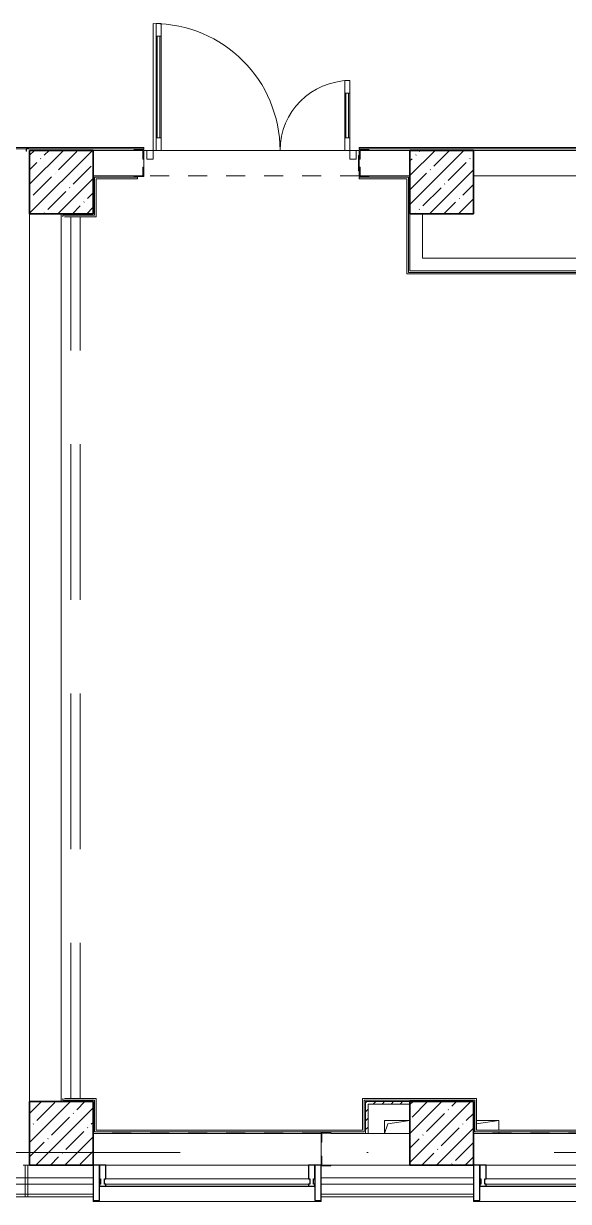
# Model space of a CAD drawing. Header units: millimetres. Extents: x 5993 to 95364, y 94667 to 143522.
# Drawn here: x 47672 to 48022, y 113919 to 114675 of the extents above; entities that cross this region are included whole.
import ezdxf

# ---------------------------------------------------------------- set-up
doc = ezdxf.new("R2010")
doc.units = ezdxf.units.MM
for name, pattern in [('200_ШТРИХ_ш1п0_6_', [160, 100, -60]), ('50_200_ШТРИХ_1Т_ш5_п1_п1_', [1400, 1000, -200, 0, -200]), ('Штрих короткий', [300, 150, -150])]:
    doc.linetypes.add(name, pattern=pattern)
for name, color, linetype, lineweight in [('0-2', 7, 'Continuous', 9), ('S-GRID-____-OTLN-1', 7, '50_200_ШТРИХ_1Т_ш5_п1_п1_', 9), ('Двери', 7, 'Continuous', 9), ('Импосты витража', 7, 'Continuous', 9), ('Импосты витража-1', 7, 'Continuous', 25), ('Линии-1', 7, '200_ШТРИХ_ш1п0_6_', 9), ('Несущие колонны', 7, 'Continuous', 9), ('Несущие колонны-1', 7, 'Continuous', 35), ('Обобщенные модели', 7, 'Continuous', 9), ('Общие ребра', 7, 'Continuous', 9), ('Окна', 7, 'Continuous', 9), ('Остекление-1', 7, 'Continuous', 9), ('Перекрытия', 7, 'Continuous', 9), ('Перемычка-1', 7, 'Штрих короткий', 9), ('Стены', 7, 'Continuous', 9), ('Стены-1', 7, 'Continuous', 13), ('Элементы узлов', 7, 'Continuous', 9)]:
    doc.layers.add(name, color=color, linetype=linetype, lineweight=lineweight)
doc.layers.add('Штриховка разреза-4', color=7, linetype='Continuous', lineweight=5, true_color=0x0080ff)

# ---------------------------------------------------------------- blocks, each defined once
blk = doc.blocks.new('BSC_Колонна _Прямоугольная - 500х500-V63-АИ2_01_План напольных покрытий и плинтусов 1го этажа _Часть 2_')
at = {"layer": 'Несущие колонны'}
h = blk.add_hatch(dxfattribs=at)
h.set_pattern_fill('FP_73', color=256, style=0, pattern_type=2)
h.set_pattern_definition([(45, (-77500, -150), (-114.04925, 114.04925), []), (45, (-77385.95, -150), (-114.04925, 114.04925), [201.613, -40.323, 3.353, -36.97])])
h.paths.add_polyline_path([(-250, -250), (250, -250), (250, 250), (-250, 250), (-250, 200.1)], flags=0)
at = {"layer": 'Несущие колонны-1'}
for p, q in [((250, 250), (-250, 250)), ((-250, 250), (-250, -250)), ((250, -250), (250, 250)), ((-250, -250), (250, -250))]:
    blk.add_line(p, q, dxfattribs=at)
blk = doc.blocks.new('BSC_Колонна _Прямоугольная - 500х500-V64-АИ2_01_План напольных покрытий и плинтусов 1го этажа _Часть 2_')
at = {"layer": 'Несущие колонны'}
h = blk.add_hatch(dxfattribs=at)
h.set_pattern_fill('FP_74', color=256, style=0, pattern_type=2)
h.set_pattern_definition([(45, (-77500, -7650), (-114.04925, 114.04925), []), (45, (-77385.95, -7650), (-114.04925, 114.04925), [201.613, -40.323, 3.353, -36.97])])
h.paths.add_polyline_path([(-250, -250), (250, -250), (250, 250), (-250, 250)], flags=0)
at = {"layer": 'Несущие колонны-1'}
for p, q in [((250, 250), (-250, 250)), ((-250, 250), (-250, -250)), ((250, -250), (250, 250)), ((-250, -250), (250, -250))]:
    blk.add_line(p, q, dxfattribs=at)
blk = doc.blocks.new('Проем_Дверь_Прямоугольный - 1700х2400h_дверные проемы-28051683-АИ2_01_План напольных покрытий и плинтусов 1го этажа _Часть 2_')
at = {"layer": 'Перемычка-1'}
for p, q in [((850, 100), (-850, 100)), ((850, -100), (-850, -100))]:
    blk.add_line(p, q, dxfattribs=at)
blk = doc.blocks.new('BSC_Колонна _Прямоугольная - 500х500-V120-АИ2_01_План напольных покрытий и плинтусов 1го этажа _Часть 2_')
at = {"layer": 'Несущие колонны'}
h = blk.add_hatch(dxfattribs=at)
h.set_pattern_fill('FP_140', color=256, style=0, pattern_type=2)
h.set_pattern_definition([(45, (-74500, -150), (-114.04925, 114.04925), []), (45, (-74385.95, -150), (-114.04925, 114.04925), [201.613, -40.323, 3.353, -36.97])])
h.paths.add_polyline_path([(-250, -250), (250, -250), (250, 250), (-250, 250), (-250, 200.1)], flags=0)
at = {"layer": 'Несущие колонны-1'}
for p, q in [((250, 250), (-250, 250)), ((-250, 250), (-250, -250)), ((250, -250), (250, 250)), ((-250, -250), (250, -250))]:
    blk.add_line(p, q, dxfattribs=at)
blk = doc.blocks.new('BSC_Колонна _Прямоугольная - 500х500-V135-АИ2_01_План напольных покрытий и плинтусов 1го этажа _Часть 2_')
at = {"layer": 'Несущие колонны'}
h = blk.add_hatch(dxfattribs=at)
h.set_pattern_fill('FP_155', color=256, style=0, pattern_type=2)
h.set_pattern_definition([(45, (-74500, -7650), (-114.04925, 114.04925), []), (45, (-74385.95, -7650), (-114.04925, 114.04925), [201.613, -40.323, 3.353, -36.97])])
h.paths.add_polyline_path([(-250, -250), (250, -250), (248.9, 250), (-250, 250)], flags=0)
at = {"layer": 'Несущие колонны-1'}
for p, q in [((250, 250), (-250, 250)), ((-250, 250), (-250, -250)), ((250, -250), (250, 250)), ((-250, -250), (250, -250))]:
    blk.add_line(p, q, dxfattribs=at)
blk = doc.blocks.new('Проем_Дверь_Прямоугольный - 1800х2700h_оконные проемы-25805030-АИ2_01_План напольных покрытий и плинтусов 1го этажа _Часть 2_')
at = {"layer": 'Перемычка-1'}
for p, q in [((900, 125), (-900, 125)), ((900, -125), (-900, -125))]:
    blk.add_line(p, q, dxfattribs=at)
blk = doc.blocks.new('PNS_Панель прямоугольная1 - Нр_Стекло - 40мм-25293744-АИ2_01_План напольных покрытий и плинтусов 1го этажа _Часть 2_')
at = {"layer": 'Остекление-1'}
for p, q in [((-800, 40), (800, 40)), ((-810, 0), (810, 0)), ((800, 0), (-800, 0))]:
    blk.add_line(p, q, dxfattribs=at)
blk = doc.blocks.new('Прямоугольный импост - Импост структурный с накладкой - 150мм-25651488-АИ2_01_План напольных покрытий и плинтусов 1го этажа _Часть 2_')
at = {"layer": 'Импосты витража'}
for p, q in [((23450, -100), (25050, -100)), ((23450, -267), (25050, -267))]:
    blk.add_line(p, q, dxfattribs=at)
blk = doc.blocks.new('Прямоугольный импост - Импост структурный с накладкой - 150мм-25651501-АИ2_01_План напольных покрытий и плинтусов 1го этажа _Часть 2_')
at = {"layer": 'Импосты витража-1'}
for p, q in [((-25, 0), (-25, 17)), ((-25, 17), (25, 17)), ((-15, 0), (-25, 0)), ((-15, -40), (-15, 0)), ((25, 0), (15, 0)), ((15, 0), (15, -40)), ((25, 17), (25, 0)), ((-25, -150), (-25, -40)), ((-25, -40), (-15, -40)), ((15, -40), (25, -40)), ((25, -40), (25, -150)), ((25, -150), (-25, -150))]:
    blk.add_line(p, q, dxfattribs=at)
blk = doc.blocks.new('Прямоугольный импост - Откос НВФ_50х280 мм-25995271-АИ2_01_План напольных покрытий и плинтусов 1го этажа _Часть 2_')
at = {"layer": 'Импосты витража-1'}
for p, q in [((-50, 130), (0, 130)), ((-50, -150), (-50, 130)), ((0, 130), (0, -144)), ((0, -150), (-50, -150))]:
    blk.add_line(p, q, dxfattribs=at)
blk = doc.blocks.new('Прямоугольный импост - Откос НВФ_50х280 мм-V151-АИ2_01_План напольных покрытий и плинтусов 1го этажа _Часть 2_')
at = {"layer": 'Импосты витража-1'}
for p, q in [((0, 130), (-50, 130)), ((-50, 130), (-50, -150)), ((0, -150), (0, 130)), ((-50, -150), (0, -150))]:
    blk.add_line(p, q, dxfattribs=at)
blk = doc.blocks.new('PNS_Панель прямоугольная1 - Нр_Стекло - 40мм-25259299-АИ2_01_План напольных покрытий и плинтусов 1го этажа _Часть 2_')
at = {"layer": 'Остекление-1'}
for p, q in [((-387.5, 40), (387.5, 40)), ((-397.5, 0), (397.5, 0)), ((387.5, 0), (-387.5, 0))]:
    blk.add_line(p, q, dxfattribs=at)
blk = doc.blocks.new('Прямоугольный импост - Импост структурный с накладкой - 150мм-25647642-АИ2_01_План напольных покрытий и плинтусов 1го этажа _Часть 2_')
at = {"layer": 'Импосты витража'}
for p, q in [((93625, -100), (94400, -100)), ((93625, -267), (94400, -267))]:
    blk.add_line(p, q, dxfattribs=at)
blk = doc.blocks.new('Прямоугольный импост - Импост структурный с накладкой - 150мм-25647644-АИ2_01_План напольных покрытий и плинтусов 1го этажа _Часть 2_')
at = {"layer": 'Импосты витража-1'}
for p, q in [((-25, 0), (-25, 17)), ((-25, 17), (25, 17)), ((-15, 0), (-25, 0)), ((-15, -40), (-15, 0)), ((25, 0), (15, 0)), ((15, 0), (15, -40)), ((25, 17), (25, 0)), ((-25, -150), (-25, -40)), ((-25, -40), (-15, -40)), ((15, -40), (25, -40)), ((25, -40), (25, -150)), ((25, -150), (-25, -150))]:
    blk.add_line(p, q, dxfattribs=at)
blk = doc.blocks.new('Прямоугольный импост - Откос НВФ_50х280 мм-V153-АИ2_01_План напольных покрытий и плинтусов 1го этажа _Часть 2_')
at = {"layer": 'Импосты витража-1'}
for p, q in [((0, 130), (-50, 130)), ((-50, 130), (-50, -150)), ((0, -150), (0, 130)), ((-50, -150), (0, -150))]:
    blk.add_line(p, q, dxfattribs=at)
blk = doc.blocks.new('Фахверк_СКБ_Уголок - 200_4010-27904266-АИ2_01_План напольных покрытий и плинтусов 1го этажа _Часть 2_')
at = {"layer": 'Обобщенные модели'}
for p, q in [((125, 156), (50, 156)), ((50, 156), (50, 150)), ((50, 150), (119, 150)), ((119, 150), (119, 81)), ((125, 81), (125, 156)), ((119, 81), (125, 81)), ((125, 19), (119, 19)), ((119, 19), (119, -50)), ((125, -56), (125, 19)), ((119, -50), (50, -50)), ((50, -50), (50, -56)), ((50, -56), (125, -56))]:
    blk.add_line(p, q, dxfattribs=at)
blk = doc.blocks.new('Дверь_Витражная_СКБ_2Ст2 - ДВВ_ДАО_СОШ_Классы-26508392-АИ2_01_План напольных покрытий и плинтусов 1го этажа _Часть 2_')
at = {"layer": 'Двери'}
for p, q in [((-775, 1035), (-775, 35)), ((775, 585), (775, 35))]:
    blk.add_line(p, q, dxfattribs=at)
for centre, radius, start, end in [((-775, 35), 1000, 360, 90), ((775, 35), 550, 90, 180)]:
    blk.add_arc(centre, radius, start, end, dxfattribs=at)
at = {"layer": 'Элементы узлов'}
for p, q in [((-753, 1035), (-713, 1035)), ((-753, 1035), (-753, 35)), ((-713, 1035), (-753, 1035)), ((-753, 1035), (-753, 35)), ((-713, 1035), (-713, 35)), ((-713, 35), (-713, 1035)), ((-753, 935), (-713, 935)), ((-743, 935), (-743, 135)), ((-723, 935), (-723, 135)), ((775, 585), (735, 585)), ((735, 585), (735, 35)), ((775, 585), (735, 585)), ((735, 585), (735, 35)), ((775, 585), (775, 35)), ((775, 35), (775, 585)), ((775, 485), (735, 485)), ((745, 485), (745, 135)), ((765, 485), (765, 135)), ((-753, 135), (-713, 135)), ((775, 135), (735, 135)), ((-825, 35), (-825, -35)), ((-775, 35), (-825, 35)), ((-775, 35), (-825, 35)), ((-825, 35), (-825, -35)), ((-775, -35), (-775, 35)), ((-775, -35), (-775, 35)), ((-713, 35), (-753, 35)), ((-753, 35), (-713, 35)), ((735, 35), (775, 35)), ((735, 35), (775, 35)), ((775, -35), (775, 35)), ((775, 35), (825, 35)), ((775, 35), (775, -35)), ((825, 35), (775, 35)), ((825, 35), (825, -35)), ((825, -35), (825, 35)), ((-825, -35), (-775, -35)), ((-825, -35), (-775, -35)), ((825, -35), (775, -35)), ((775, -35), (825, -35))]:
    blk.add_line(p, q, dxfattribs=at)
blk = doc.blocks.new('Фахверк_СКБ_Уголок - 250_2700-27497298-АИ2_01_План напольных покрытий и плинтусов 1го этажа _Часть 2_')
at = {"layer": 'Обобщенные модели'}
for p, q in [((200, 181), (125, 181)), ((125, 181), (125, 106)), ((125, 106), (131, 106)), ((131, 106), (131, 175)), ((131, 175), (200, 175)), ((200, 175), (200, 181)), ((131, -6), (125, -6)), ((125, -6), (125, -81)), ((125, -81), (200, -81)), ((131, -75), (131, -6)), ((200, -75), (131, -75)), ((200, -81), (200, -75))]:
    blk.add_line(p, q, dxfattribs=at)
blk = doc.blocks.new('154_Стойка_СКБ_Уголок - СМ-2530_200-28213945-АИ2_01_План напольных покрытий и плинтусов 1го этажа _Часть 2_')
at = {"layer": 'Обобщенные модели'}
for p, q in [((125, 156), (125, 81)), ((200, 156), (125, 156)), ((131, 81), (131, 150)), ((131, 150), (200, 150)), ((200, 150), (200, 156)), ((125, 81), (131, 81)), ((131, 19), (125, 19)), ((125, 19), (125, -56)), ((131, -50), (131, 19)), ((125, -56), (200, -56)), ((200, -50), (131, -50)), ((200, -56), (200, -50))]:
    blk.add_line(p, q, dxfattribs=at)
blk = doc.blocks.new('Стойка_Влож_Полоса боковая - Полоса-28213942-АИ2_01_План напольных покрытий и плинтусов 1го этажа _Часть 2_')
at = {"layer": 'Обобщенные модели'}
for p, q in [((-5, 60), (0, 60)), ((-5, -60), (-5, 60)), ((0, 31), (0, -31)), ((0, -60), (-5, -60))]:
    blk.add_line(p, q, dxfattribs=at)
blk = doc.blocks.new('AR_Отверстие прямоугольное _в плите_ - AR_Отверстие прямоугольное _в плите_-30511715-АИ2_01_План напольных покрытий и плинтусов 1го этажа _Часть 2_')
at = {"layer": 'Обобщенные модели'}
for p, q in [((100, 50), (-100, 50)), ((-100, 50), (-100, -50)), ((-100, -50), (-75, 25)), ((-75, 25), (100, 50))]:
    blk.add_line(p, q, dxfattribs=at)
blk = doc.blocks.new('AR_Отверстие прямоугольное _в плите_ - AR_Отверстие прямоугольное _в плите_-V231-АИ2_01_План напольных покрытий и плинтусов 1го этажа _Часть 2_')
at = {"layer": 'Обобщенные модели'}
for p, q in [((-88, 50), (-100, 50)), ((100, 50), (-76, 50)), ((-76, 22), (-75, 25)), ((-75, 25), (100, 50)), ((100, -26), (100, 50)), ((-100, -50), (-88, -14)), ((100, -50), (100, -38))]:
    blk.add_line(p, q, dxfattribs=at)
blk = doc.blocks.new('Отлив_СКБ - Отлив витража_120_НВФ-31885687-АИ2_01_План напольных покрытий и плинтусов 1го этажа _Часть 2_')
at = {"layer": 'Окна'}
for p, q in [((1750, -2), (50, -2)), ((0, -120), (0, -113)), ((0, -120), (1800, -120)), ((1800, -113), (1800, -120))]:
    blk.add_line(p, q, dxfattribs=at)
blk = doc.blocks.new('Стены 8 - Стены 4-31196234-АИ2_01_План напольных покрытий и плинтусов 1го этажа _Часть 2_')
at = {"layer": 'Стены-1'}
for p, q in [((-1798.5, 41030.2), (-1798.5, 41010.2)), ((-1548.5, 41030.2), (-1798.5, 41030.2)), ((-1798.5, 41010.2), (-1548.5, 41010.2)), ((-1548.5, 41010.2), (-1548.5, 41030.2))]:
    blk.add_line(p, q, dxfattribs=at)

msp = doc.modelspace()

# ---------------------------------------------------------------- linework, layer by layer
at = {"layer": 'S-GRID-____-OTLN-1', "color": 251, "ltscale": 0.6, "true_color": 0x636466}
msp.add_line((50293.31, 113950.37), (41443.97, 113950.37), dxfattribs=at)
at = {"layer": 'Линии-1'}
for p, q in [((47702.74, 114551.72), (47702.74, 114552.7)), ((47708.84, 114551.72), (47708.84, 114552.7)), ((47702.74, 113984.88), (47702.74, 114550.75)), ((47708.84, 113984.88), (47708.84, 114550.75)), ((47702.74, 113982.93), (47702.74, 113983.91)), ((47708.84, 113982.93), (47708.84, 113983.91))]:
    msp.add_line(p, q, dxfattribs=at)
at = {"layer": 'Обобщенные модели'}
for p, q in [((47675.78, 114594.54), (47674.15, 114594.54)), ((47674.15, 114594.54), (47674.15, 114592.91)), ((47674.15, 114592.91), (47674.31, 114592.91)), ((47674.31, 114592.91), (47674.31, 114594.37)), ((47674.31, 114594.37), (47675.78, 114594.37)), ((47675.78, 114594.37), (47675.78, 114594.54))]:
    msp.add_line(p, q, dxfattribs=at)
at = {"layer": 'Общие ребра'}
for p, q in [((47869.6, 113942.23), (47920.47, 113942.23)), ((47920.47, 113942.23), (47869.6, 113942.23)), ((47716.98, 113934.09), (47603.03, 113934.09)), ((47961.17, 113934.09), (47863.5, 113934.09)), ((47716.98, 113930.02), (47603.03, 113930.02)), ((47961.17, 113930.02), (47863.5, 113930.02))]:
    msp.add_line(p, q, dxfattribs=at)
at = {"layer": 'Перекрытия'}
msp.add_line((47887.91, 114593.4), (47749.54, 114593.4), dxfattribs=at)
at = {"layer": 'Стены'}
for p, q in [((47110.59, 114595.35), (47749.54, 114595.35)), ((47674.15, 114594.37), (47110.59, 114594.37)), ((47749.54, 114594.37), (47675.78, 114594.37)), ((47749.54, 114594.37), (47749.54, 114595.35)), ((47887.91, 114595.35), (48201.29, 114595.35)), ((47887.91, 114594.37), (47887.91, 114595.35)), ((48201.29, 114594.37), (47887.91, 114594.37)), ((47717.96, 114551.72), (47717.96, 114576.14)), ((47717.96, 114576.14), (47745.48, 114576.14)), ((47718.94, 114575.17), (47718.94, 114550.75)), ((47745.48, 114575.17), (47718.94, 114575.17)), ((47745.48, 114576.14), (47745.48, 114575.17)), ((47887.91, 114576.14), (47919.5, 114576.14)), ((47887.91, 114575.17), (47887.91, 114576.14)), ((47918.52, 114575.17), (47887.91, 114575.17)), ((47918.52, 114514.12), (47918.52, 114575.17)), ((47919.5, 114576.14), (47919.5, 114515.1)), ((47697.61, 114551.72), (47717.96, 114551.72)), ((47697.61, 114551.72), (47697.61, 114550.75)), ((47718.94, 114550.75), (47698.59, 114550.75)), ((47919.5, 114515.1), (48428.22, 114515.1)), ((48427.24, 114514.12), (47918.52, 114514.12)), ((47697.61, 113984.88), (47697.61, 113983.91)), ((47717.96, 113983.91), (47697.61, 113983.91)), ((47698.59, 113984.88), (47718.94, 113984.88)), ((47717.96, 113963.56), (47717.96, 113983.91)), ((47718.94, 113984.88), (47718.94, 113964.54)), ((47890.03, 113964.54), (47890.03, 113984.88)), ((47890.03, 113984.88), (47963.12, 113984.88)), ((47891.01, 113983.91), (47891.01, 113963.56)), ((47962.15, 113983.91), (47891.01, 113983.91)), ((47962.15, 113963.56), (47962.15, 113983.91)), ((47963.12, 113984.88), (47963.12, 113964.54)), ((47716.98, 113962.58), (47863.5, 113962.58)), ((47891.01, 113963.56), (47717.96, 113963.56)), ((47718.94, 113964.54), (47890.03, 113964.54)), ((47961.17, 113962.58), (48107.68, 113962.58)), ((48367.17, 113963.56), (47962.15, 113963.56)), ((47963.12, 113964.54), (48366.19, 113964.54))]:
    msp.add_line(p, q, dxfattribs=at)
at = {"layer": 'Стены-1'}
for p, q in [((47743.44, 114593.4), (47716.98, 114593.4)), ((47920.47, 114593.4), (47894.02, 114593.4)), ((48191.11, 114593.4), (47961.17, 114593.4)), ((47749.54, 114582.73), (47749.54, 114587.78)), ((47716.98, 114577.12), (47743.44, 114577.12)), ((47894.02, 114577.12), (47920.47, 114577.12)), ((47961.17, 114577.12), (48191.11, 114577.12)), ((47676.29, 114552.7), (47676.29, 113982.93)), ((47696.63, 113982.93), (47696.63, 114552.7)), ((47920.47, 114552.7), (47920.47, 114524.21)), ((47928.61, 114524.21), (47928.61, 114552.7)), ((47920.47, 114524.21), (47920.47, 114516.07)), ((48054.78, 114524.21), (47928.61, 114524.21)), ((47920.47, 114516.07), (48054.78, 114516.07)), ((47891.98, 113982.93), (47891.98, 113962.58)), ((47920.47, 113982.93), (47891.98, 113982.93)), ((47893.61, 113962.58), (47893.61, 113981.3)), ((47893.61, 113981.3), (47920.47, 113981.3)), ((47920.47, 113962.58), (47869.6, 113962.58)), ((47891.98, 113962.58), (47893.61, 113962.58)), ((47863.5, 113956.97), (47863.5, 113947.85)), ((47676.29, 113942.23), (47672.22, 113942.23)), ((47716.98, 113923.51), (47716.98, 113942.23)), ((47863.5, 113941.75), (47863.5, 113923.51)), ((47961.17, 113923.51), (47961.17, 113942.23)), ((47603.03, 113923.51), (47716.98, 113923.51)), ((47673.44, 113923.51), (47603.11, 113923.51)), ((47603.11, 113921.88), (47673.44, 113921.88)), ((47673.44, 113921.88), (47673.44, 113923.51)), ((47716.98, 113923.51), (47675.07, 113923.51)), ((47675.07, 113923.51), (47675.07, 113921.88)), ((47675.07, 113921.88), (47716.98, 113921.88)), ((47716.98, 113921.88), (47716.98, 113923.51)), ((47863.5, 113923.51), (47961.17, 113923.51)), ((47961.17, 113923.51), (47863.5, 113923.51)), ((47863.5, 113923.51), (47863.5, 113921.88)), ((47863.5, 113921.88), (47961.17, 113921.88)), ((47961.17, 113921.88), (47961.17, 113923.51))]:
    msp.add_line(p, q, dxfattribs=at)
at = {"layer": 'Штриховка разреза-4'}
for p, q in [((47891.98, 113982.2), (47892.71, 113982.93)), ((47891.98, 113976.45), (47893.61, 113978.07)), ((47896.84, 113981.3), (47898.47, 113982.93)), ((47902.6, 113981.3), (47904.22, 113982.93)), ((47908.35, 113981.3), (47909.98, 113982.93)), ((47914.11, 113981.3), (47915.74, 113982.93)), ((47919.86, 113981.3), (47920.47, 113981.91)), ((47891.98, 113970.69), (47893.61, 113972.32)), ((47891.98, 113964.94), (47893.61, 113966.56))]:
    msp.add_line(p, q, dxfattribs=at)

# ---------------------------------------------------------------- block references
at = {"layer": '0-2', "xscale": 0.08139549610658335, "yscale": 0.08139549610658335, "zscale": 0.08139549610658335}
for name, p in [('Дверь_Витражная_СКБ_2Ст2 - ДВВ_ДАО_СОШ_Классы-26508392-АИ2_01_План напольных покрытий и плинтусов 1го этажа _Часть 2_', (47818.73, 114590.55)), ('BSC_Колонна _Прямоугольная - 500х500-V135-АИ2_01_План напольных покрытий и плинтусов 1го этажа _Часть 2_', (47696.63, 114573.05)), ('Фахверк_СКБ_Уголок - 200_4010-27904266-АИ2_01_План напольных покрытий и плинтусов 1го этажа _Часть 2_', (47739.37, 114581.19)), ('Проем_Дверь_Прямоугольный - 1700х2400h_дверные проемы-28051683-АИ2_01_План напольных покрытий и плинтусов 1го этажа _Часть 2_', (47818.73, 114585.26)), ('Стойка_Влож_Полоса боковая - Полоса-28213942-АИ2_01_План напольных покрытий и плинтусов 1го этажа _Часть 2_', (47887.91, 114585.26)), ('154_Стойка_СКБ_Уголок - СМ-2530_200-28213945-АИ2_01_План напольных покрытий и плинтусов 1го этажа _Часть 2_', (47877.74, 114581.19)), ('BSC_Колонна _Прямоугольная - 500х500-V64-АИ2_01_План напольных покрытий и плинтусов 1го этажа _Часть 2_', (47940.82, 114573.05)), ('BSC_Колонна _Прямоугольная - 500х500-V120-АИ2_01_План напольных покрытий и плинтусов 1го этажа _Часть 2_', (47696.63, 113962.58)), ('BSC_Колонна _Прямоугольная - 500х500-V63-АИ2_01_План напольных покрытий и плинтусов 1го этажа _Часть 2_', (47940.82, 113962.58)), ('AR_Отверстие прямоугольное _в плите_ - AR_Отверстие прямоугольное _в плите_-30511715-АИ2_01_План напольных покрытий и плинтусов 1го этажа _Часть 2_', (47912.33, 113966.65)), ('AR_Отверстие прямоугольное _в плите_ - AR_Отверстие прямоугольное _в плите_-V231-АИ2_01_План напольных покрытий и плинтусов 1го этажа _Часть 2_', (47969.31, 113966.65)), ('Проем_Дверь_Прямоугольный - 1800х2700h_оконные проемы-25805030-АИ2_01_План напольных покрытий и плинтусов 1го этажа _Часть 2_', (47790.24, 113952.41)), ('Фахверк_СКБ_Уголок - 250_2700-27497298-АИ2_01_План напольных покрытий и плинтусов 1го этажа _Часть 2_', (47853.32, 113948.34)), ('Проем_Дверь_Прямоугольный - 1800х2700h_оконные проемы-25805030-АИ2_01_План напольных покрытий и плинтусов 1го этажа _Часть 2_', (48034.43, 113952.41)), ('Прямоугольный импост - Импост структурный с накладкой - 150мм-25651488-АИ2_01_План напольных покрытий и плинтусов 1го этажа _Часть 2_', (45816.4, 113950.37)), ('Прямоугольный импост - Импост структурный с накладкой - 150мм-25647642-АИ2_01_План напольных покрытий и плинтусов 1го этажа _Часть 2_', (40348.66, 113950.37)), ('PNS_Панель прямоугольная1 - Нр_Стекло - 40мм-25293744-АИ2_01_План напольных покрытий и плинтусов 1го этажа _Часть 2_', (47790.24, 113930.02)), ('PNS_Панель прямоугольная1 - Нр_Стекло - 40мм-25259299-АИ2_01_План напольных покрытий и плинтусов 1го этажа _Часть 2_', (48000.85, 113930.02)), ('Отлив_СКБ - Отлив витража_120_НВФ-31885687-АИ2_01_План напольных покрытий и плинтусов 1го этажа _Часть 2_', (47716.98, 113928.64)), ('Отлив_СКБ - Отлив витража_120_НВФ-31885687-АИ2_01_План напольных покрытий и плинтусов 1го этажа _Часть 2_', (47961.17, 113928.64))]:
    msp.add_blockref(name, p, dxfattribs=at)
for name, p, rotation in [('Стены 8 - Стены 4-31196234-АИ2_01_План напольных покрытий и плинтусов 1го этажа _Часть 2_', (51013.11, 114068.28), 89.9999999999999), ('Прямоугольный импост - Откос НВФ_50х280 мм-V151-АИ2_01_План напольных покрытий и плинтусов 1го этажа _Часть 2_', (47716.98, 113930.02), 180), ('Прямоугольный импост - Откос НВФ_50х280 мм-V153-АИ2_01_План напольных покрытий и плинтусов 1го этажа _Часть 2_', (47961.17, 113930.02), 180)]:
    msp.add_blockref(name, p, dxfattribs=dict(at, rotation=rotation))
at = {"layer": '0-2', "extrusion": (0, 0, -1), "xscale": 0.08139549610658335, "yscale": 0.08139549610658335, "zscale": 0.08139549610658335, "rotation": 180}
for name, p in [('Прямоугольный импост - Импост структурный с накладкой - 150мм-25651501-АИ2_01_План напольных покрытий и плинтусов 1го этажа _Часть 2_', (-47723.09, 113930.02)), ('Прямоугольный импост - Импост структурный с накладкой - 150мм-25651501-АИ2_01_План напольных покрытий и плинтусов 1го этажа _Часть 2_', (-47857.39, 113930.02)), ('Прямоугольный импост - Откос НВФ_50х280 мм-25995271-АИ2_01_План напольных покрытий и плинтусов 1го этажа _Часть 2_', (-47863.5, 113930.02)), ('Прямоугольный импост - Импост структурный с накладкой - 150мм-25647644-АИ2_01_План напольных покрытий и плинтусов 1го этажа _Часть 2_', (-47967.27, 113930.02))]:
    msp.add_blockref(name, p, dxfattribs=at)

doc.saveas('drawing.dxf')
